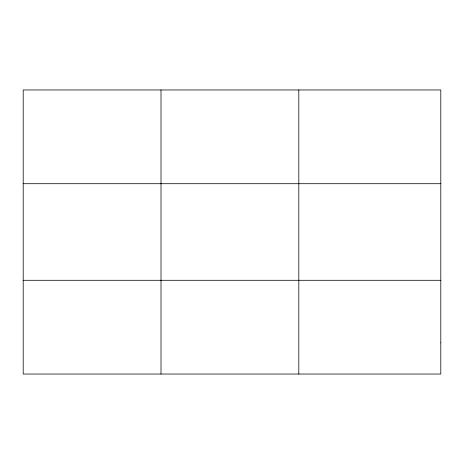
<?xml version="1.0" encoding="UTF-8"?>
<svg xmlns="http://www.w3.org/2000/svg" width="464" height="464" viewBox="0 0 464 464"><rect width="100%" height="100%" fill="white"/><g stroke="black" fill="none" stroke-linecap="round" stroke-linejoin="round"><path stroke-width="0.7" d="M161.008 374.036L161.008 89.964M298.816 374.036L298.816 89.964M23.2 183.709L440.8 183.709M23.2 280.291L440.8 280.291M440.8 342.786L440.8 374.036L23.2 374.036L23.2 89.964L440.8 89.964L440.8 342.786"/></g></svg>
